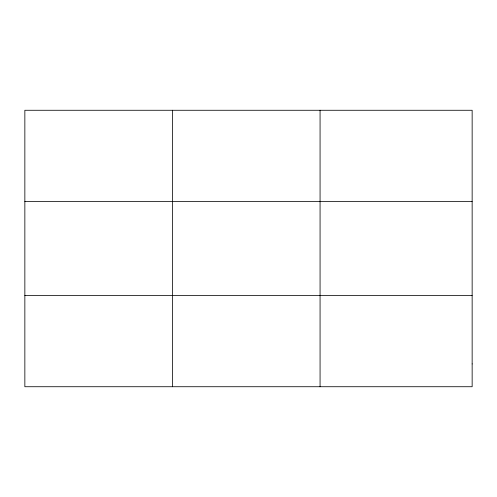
<?xml version="1.0" encoding="UTF-8"?>
<svg xmlns="http://www.w3.org/2000/svg" width="497" height="497" viewBox="0 0 497 497"><rect width="100%" height="100%" fill="white"/><g stroke="black" fill="none" stroke-linecap="round" stroke-linejoin="round"><path stroke-width="0.75" d="M172.459 110.272L172.459 386.728M320.068 110.272L320.068 386.728M24.85 201.502L472.15 201.502M24.85 295.498L472.15 295.498M472.15 363.922L472.15 386.728L24.85 386.728L24.85 110.272L472.15 110.272L472.15 363.922"/></g></svg>
